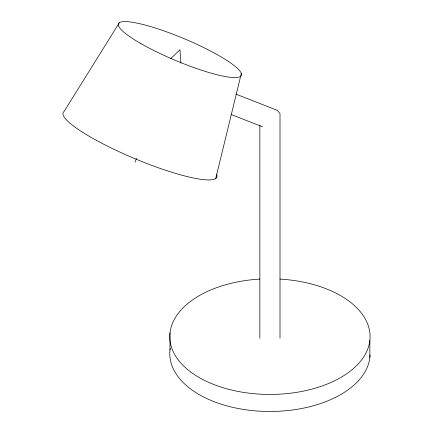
<?xml version="1.0" encoding="UTF-8"?>
<svg xmlns="http://www.w3.org/2000/svg" width="433" height="433" viewBox="0 0 433 433"><rect width="100%" height="100%" fill="white"/><g stroke="black" fill="none" stroke-linecap="round" stroke-linejoin="round"><path stroke-width="0.65" d="M215.764 178.369L241.354 73.329M135.031 162.169L136.536 158.397M119.259 22.83L64.073 111.492A83.331 14.63 22.8 0 0 136.427 159.322A83.331 14.63 22.8 0 0 216.689 174.618M170.764 58.601L179.949 49.725L180.907 63.164M235.963 94.14L277.304 110.328L280.005 113.56L280.005 338.178M231.141 114.491L262.55 126.788M369.852 340.479L369.852 357.517M259.849 125.061L259.849 338.178M169.996 332.76L169.996 349.799M370.053 354.903A100.153 57.822 0 0 1 264.422 411.393A100.153 57.822 0 0 1 170.164 348.554M279.935 279.09A100.153 57.822 0 0 1 354.963 367.168A100.153 57.822 0 0 1 184.951 367.222A100.153 57.822 0 0 1 259.805 279.096M140.232 43.208A66.666 11.702 22.8 0 0 240.629 76.338A66.666 11.702 22.8 0 0 158.954 29.195A66.666 11.702 22.8 0 0 140.232 43.208"/></g></svg>
